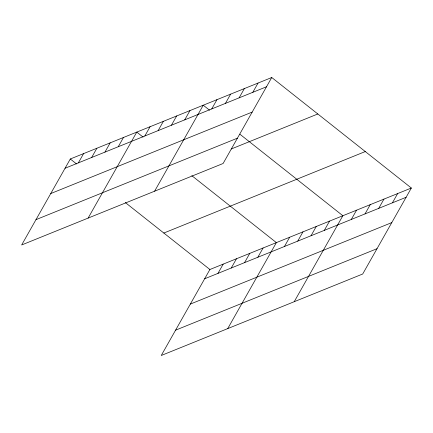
<?xml version="1.0" encoding="UTF-8"?>
<svg xmlns="http://www.w3.org/2000/svg" width="433" height="433" viewBox="0 0 433 433"><rect width="100%" height="100%" fill="white"/><g stroke="black" fill="none" stroke-linecap="round" stroke-linejoin="round"><path stroke-width="0.65" d="M271.751 77.507L70.303 158.987L21.65 244.975L223.103 163.495L271.751 77.507L411.35 188.025L362.697 274.013L161.249 355.493L209.897 269.505L411.35 188.025M78.357 162.868L83.596 153.607M91.655 157.493L96.895 148.232M104.948 152.113L110.188 142.852M118.241 146.738L123.481 137.477M88.126 218.086L136.779 132.097L143.063 137.072M144.833 135.978L150.072 126.717M158.132 130.604L163.371 121.343M171.425 125.224L176.664 115.963M184.723 119.849L189.963 110.588M154.608 191.197L203.256 105.208L209.54 110.182M211.715 108.927L216.955 99.666M225.414 103.39L230.654 94.129M239.113 97.847L244.353 88.586M252.812 92.305L258.052 83.044M217.956 273.391L223.195 264.13M231.249 268.011L236.488 258.75M244.548 262.631L249.787 253.37M257.841 257.256L263.08 247.995M227.726 328.604L276.378 242.615L191.814 175.668M284.432 246.501L289.672 237.241M297.731 241.121L302.97 231.861M311.024 235.741L316.263 226.486M324.322 230.367L329.562 221.106M294.207 301.714L342.855 215.726L239.904 134.219M351.315 219.45L356.554 210.189M365.014 213.907L370.253 204.647M378.713 208.365L383.952 199.104M392.412 202.823L397.651 193.567M65.064 168.248L266.512 86.768M50.737 193.567L252.185 112.087M35.977 219.655L237.425 138.176M231.195 149.012L317.817 113.976M163.831 233.035L365.284 151.55M204.657 278.765L406.111 197.286M190.336 304.085L391.784 222.605M175.576 330.173L377.024 248.694M70.303 158.987L76.581 163.961M125.332 202.557L209.897 269.505"/></g></svg>
